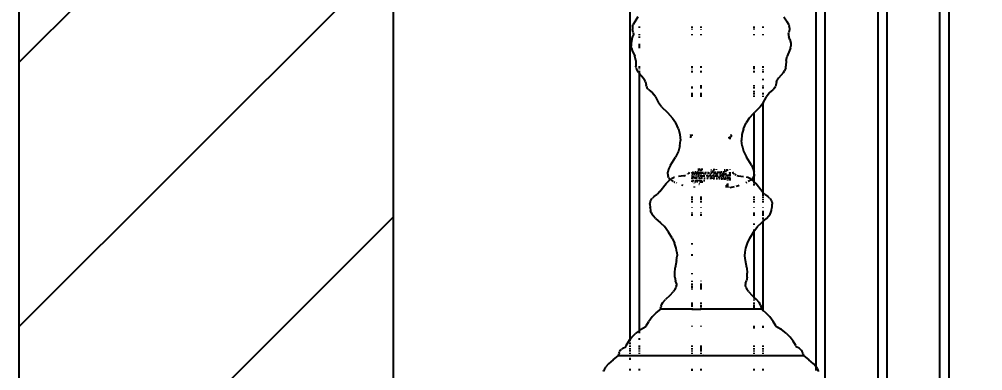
# Model space of a CAD drawing. Header units: inches. Extents: x -52 to 87, y -61 to 47.
# Drawn here: x -2.43 to 10.45, y -39.7 to -34.99 of the extents above; entities that cross this region are included whole.
import ezdxf

# ---------------------------------------------------------------- set-up
doc = ezdxf.new("R2010")
doc.units = ezdxf.units.IN
doc.header["$MEASUREMENT"] = 0
doc.dimstyles.get("Standard").update_dxf_attribs({"dimtxt": 1, "dimasz": 1, "dimexe": 0.18, "dimexo": 0.0625, "dimgap": 0.09, "dimtad": 0, "dimtih": 1, "dimtoh": 1, "dimdec": 1, "dimdsep": 46, "dimlunit": 3, "dimtxsty": 'Standard', "dimblk": 'OBLIQUE', "dimcen": 1, "dimse1": 1, "dimse2": 1, "dimclrd": 1, "dimadec": 0, "dimazin": 0, "dimtfac": 1, "dimtdec": 1, "dimtofl": 0, "dimtmove": 0, "dimatfit": 3, "dimfxl": 1, "dimtolj": 1, "dimtzin": 0, "dimarcsym": 0})

# ---------------------------------------------------------------- blocks, each defined once
blk = doc.blocks.new('_Oblique')
at = {"color": 0, "linetype": 'ByBlock', "lineweight": -2}
blk.add_line((-0.5, -0.5), (0.5, 0.5), dxfattribs=at)
blk = doc.blocks.new('*D6')
at = {"color": 1, "lineweight": -2, "transparency": 16777216}
for p, q in [((2.572, 46.791), (37.238, 46.791)), ((74.572, 46.791), (38.585, 46.791))]:
    blk.add_line(p, q, dxfattribs=at)
at = {"layer": 'Defpoints', "color": 0, "transparency": 16777216}
for p in [(74.572, 46.791), (2.572, -45.468), (74.572, -45.468)]:
    blk.add_point(p, dxfattribs=at)
at = {"color": 1, "lineweight": -2, "transparency": 16777216, "rotation": 180}
blk.add_blockref('_Oblique', (2.572, 46.791), dxfattribs=at)
at = {"color": 1, "lineweight": -2, "transparency": 16777216}
blk.add_blockref('_Oblique', (74.572, 46.791), dxfattribs=at)
at = {"color": 0, "transparency": 16777216, "insert": (37.912, 46.791), "char_height": 1, "attachment_point": 5}
blk.add_mtext("\\A1;6'", dxfattribs=at)

msp = doc.modelspace()

# ---------------------------------------------------------------- hatches: boundary and pattern name
h = msp.add_hatch()
h.set_pattern_fill('ANSI31', color=256, scale=20)
h.set_pattern_definition([(45, (-78.281, -54.853), (-1.767767, 1.767767), [])])
h.paths.add_polyline_path([(2.572, 38.532), (-2.428, 38.532), (-2.428, -45.468), (2.572, -45.468)])
h.paths.add_polyline_path([(74.572, -45.468), (79.572, -45.468), (79.572, 38.532), (74.572, 38.532)])
h.paths.add_polyline_path([(-0.844, -3.796), (0.989, -3.796), (0.989, -2.296), (-0.844, -2.296)], flags=24)
h.paths.add_polyline_path([(76.156, 22.72), (77.989, 22.72), (77.989, 24.22), (76.156, 24.22)], flags=24)

# ---------------------------------------------------------------- linework, layer by layer
for p, q in [((-2.428, -45.468), (-2.428, 38.532)), ((2.572, -45.468), (2.572, 38.532)), ((9.871, -25.912), (9.871, -44.349)), ((9.992, -25.913), (9.992, -44.349)), ((9.044, -26.607), (9.044, -44.349)), ((9.164, -26.571), (9.164, -44.349)), ((8.216, -27.808), (8.216, -39.642)), ((8.337, -27.762), (8.337, -43.973)), ((5.733, -29.733), (5.733, -39.279)), ((5.84, -34.961), (5.797, -35.027)), ((7.79, -34.961), (7.834, -35.027)), ((5.769, -35.091), (5.766, -35.111)), ((5.766, -35.111), (5.767, -35.132)), ((5.776, -35.171), (5.767, -35.132)), ((5.769, -35.091), (5.777, -35.065)), ((5.797, -35.027), (5.777, -35.065)), ((5.854, -35.091), (5.854, -35.111)), ((6.561, -35.091), (6.561, -35.111)), ((6.561, -35.123), (6.561, -35.132)), ((6.681, -35.091), (6.681, -35.111)), ((6.681, -35.128), (6.681, -35.132)), ((7.389, -35.091), (7.389, -35.111)), ((7.389, -35.118), (7.389, -35.132)), ((7.509, -35.091), (7.509, -35.111)), ((7.854, -35.065), (7.834, -35.027)), ((7.854, -35.065), (7.862, -35.091)), ((7.863, -35.132), (7.855, -35.171)), ((7.864, -35.111), (7.862, -35.091)), ((7.864, -35.111), (7.863, -35.132)), ((5.76, -35.266), (5.75, -35.316)), ((5.76, -35.266), (5.773, -35.226)), ((5.773, -35.226), (5.778, -35.209)), ((5.776, -35.171), (5.778, -35.194)), ((5.778, -35.194), (5.778, -35.209)), ((5.854, -35.194), (5.854, -35.209)), ((5.854, -35.226), (5.854, -35.244)), ((6.561, -35.194), (6.561, -35.209)), ((6.681, -35.194), (6.681, -35.209)), ((7.389, -35.194), (7.389, -35.209)), ((7.509, -35.194), (7.509, -35.209)), ((7.852, -35.194), (7.855, -35.171)), ((7.852, -35.194), (7.853, -35.209)), ((7.853, -35.209), (7.857, -35.226)), ((7.87, -35.266), (7.857, -35.226)), ((7.87, -35.266), (7.881, -35.316)), ((5.75, -35.316), (5.749, -35.353)), ((5.753, -35.382), (5.749, -35.353)), ((5.753, -35.382), (5.764, -35.411)), ((5.854, -35.323), (5.854, -35.353)), ((5.854, -35.359), (5.854, -35.382)), ((7.877, -35.382), (7.866, -35.411)), ((7.877, -35.382), (7.882, -35.353)), ((7.881, -35.316), (7.882, -35.353)), ((5.764, -35.411), (5.796, -35.487)), ((5.81, -35.546), (5.796, -35.487)), ((7.82, -35.546), (7.834, -35.487)), ((7.866, -35.411), (7.834, -35.487)), ((5.81, -35.546), (5.813, -35.624)), ((5.816, -35.644), (5.813, -35.624)), ((5.816, -35.644), (5.821, -35.663)), ((5.854, -35.624), (5.854, -35.644)), ((5.854, -35.651), (5.854, -35.663)), ((6.561, -35.624), (6.561, -35.644)), ((6.561, -35.657), (6.561, -35.663)), ((6.681, -35.624), (6.681, -35.644)), ((7.389, -35.624), (7.389, -35.644)), ((7.389, -35.646), (7.389, -35.663)), ((7.509, -35.624), (7.509, -35.644)), ((7.815, -35.644), (7.809, -35.663)), ((7.815, -35.644), (7.817, -35.624)), ((7.82, -35.546), (7.817, -35.624)), ((5.821, -35.663), (5.831, -35.683)), ((5.846, -35.705), (5.831, -35.683)), ((5.846, -35.705), (5.854, -35.714)), ((5.854, -35.683), (5.854, -35.714)), ((5.854, -35.714), (5.912, -35.782)), ((5.854, -35.714), (5.854, -39.162)), ((5.912, -35.782), (5.93, -35.811)), ((6.561, -35.683), (6.561, -35.705)), ((6.681, -35.683), (6.681, -35.705)), ((7.389, -35.683), (7.389, -35.705)), ((7.509, -35.663), (7.509, -35.665)), ((7.509, -35.683), (7.509, -35.705)), ((7.719, -35.782), (7.7, -35.811)), ((7.784, -35.705), (7.719, -35.782)), ((7.784, -35.705), (7.799, -35.683)), ((7.809, -35.663), (7.799, -35.683)), ((5.939, -35.833), (5.93, -35.811)), ((5.939, -35.833), (5.948, -35.877)), ((5.954, -35.896), (5.948, -35.877)), ((5.954, -35.896), (5.959, -35.908)), ((5.959, -35.908), (5.968, -35.92)), ((5.984, -35.937), (5.968, -35.92)), ((6.561, -35.896), (6.561, -35.92)), ((6.681, -35.877), (6.681, -35.92)), ((7.389, -35.877), (7.389, -35.884)), ((7.389, -35.896), (7.389, -35.92)), ((7.509, -35.792), (7.509, -35.811)), ((7.509, -35.877), (7.509, -35.879)), ((7.509, -35.896), (7.509, -35.92)), ((7.662, -35.92), (7.646, -35.937)), ((7.671, -35.908), (7.662, -35.92)), ((7.671, -35.908), (7.677, -35.896)), ((7.682, -35.877), (7.677, -35.896)), ((7.691, -35.833), (7.682, -35.877)), ((7.691, -35.833), (7.7, -35.811)), ((5.984, -35.937), (6.033, -35.978)), ((6.033, -35.978), (6.052, -36)), ((6.073, -36.034), (6.052, -36)), ((6.073, -36.034), (6.115, -36.113)), ((6.561, -35.978), (6.561, -36)), ((6.561, -36.006), (6.561, -36.034)), ((6.681, -35.978), (6.681, -36)), ((6.681, -36.004), (6.681, -36.034)), ((7.389, -35.954), (7.389, -35.971)), ((7.389, -35.978), (7.389, -36)), ((7.389, -36.016), (7.389, -36.034)), ((7.509, -35.978), (7.509, -36)), ((7.509, -36.017), (7.509, -36.034)), ((7.515, -36.113), (7.557, -36.034)), ((7.578, -36), (7.557, -36.034)), ((7.597, -35.978), (7.578, -36)), ((7.597, -35.978), (7.646, -35.937)), ((6.156, -36.165), (6.115, -36.113)), ((6.156, -36.165), (6.233, -36.243)), ((7.474, -36.165), (7.397, -36.243)), ((7.509, -36.12), (7.474, -36.165)), ((7.509, -36.113), (7.509, -36.12)), ((7.515, -36.113), (7.509, -36.12)), ((7.509, -36.12), (7.509, -37.311)), ((6.233, -36.243), (6.303, -36.317)), ((7.327, -36.317), (7.389, -36.251)), ((7.389, -36.251), (7.397, -36.243)), ((7.389, -36.243), (7.389, -36.251)), ((7.389, -36.251), (7.389, -37.032)), ((6.303, -36.317), (6.346, -36.38)), ((6.382, -36.461), (6.346, -36.38)), ((7.248, -36.461), (7.284, -36.38)), ((7.327, -36.317), (7.284, -36.38)), ((6.382, -36.461), (6.4, -36.535)), ((6.4, -36.535), (6.407, -36.617)), ((6.545, -36.547), (6.546, -36.535)), ((6.545, -36.547), (6.546, -36.562)), ((6.546, -36.58), (6.546, -36.562)), ((6.561, -36.535), (6.561, -36.554)), ((7.086, -36.547), (7.085, -36.535)), ((7.086, -36.547), (7.085, -36.562)), ((7.085, -36.572), (7.085, -36.562)), ((7.23, -36.535), (7.224, -36.617)), ((7.248, -36.461), (7.23, -36.535)), ((6.4, -36.69), (6.381, -36.759)), ((6.4, -36.69), (6.407, -36.617)), ((7.057, -36.571), (7.063, -36.571)), ((7.057, -36.578), (7.063, -36.571)), ((7.057, -36.578), (7.057, -36.574)), ((7.057, -36.587), (7.057, -36.578)), ((7.057, -36.587), (7.058, -36.586)), ((7.064, -36.583), (7.062, -36.582)), ((7.063, -36.571), (7.068, -36.571)), ((7.063, -36.583), (7.064, -36.583)), ((7.064, -36.586), (7.066, -36.585)), ((7.066, -36.572), (7.066, -36.585)), ((7.066, -36.572), (7.068, -36.584)), ((7.068, -36.571), (7.068, -36.584)), ((7.068, -36.584), (7.068, -36.59)), ((7.068, -36.595), (7.068, -36.59)), ((7.068, -36.595), (7.068, -36.597)), ((7.231, -36.69), (7.224, -36.617)), ((7.231, -36.69), (7.249, -36.759)), ((6.381, -36.759), (6.341, -36.84)), ((7.249, -36.759), (7.289, -36.84)), ((6.275, -36.948), (6.25, -37.002)), ((6.275, -36.948), (6.341, -36.84)), ((7.355, -36.948), (7.289, -36.84)), ((7.355, -36.948), (7.38, -37.002)), ((6.237, -37.067), (6.24, -37.04)), ((6.237, -37.067), (6.239, -37.086)), ((6.25, -37.002), (6.24, -37.04)), ((6.504, -37.067), (6.507, -37.064)), ((6.519, -37.053), (6.507, -37.064)), ((6.519, -37.053), (6.527, -37.04)), ((6.561, -37.04), (6.563, -37.046)), ((6.562, -37.066), (6.561, -37.067)), ((6.563, -37.046), (6.562, -37.04)), ((6.563, -37.046), (6.562, -37.059)), ((6.563, -37.047), (6.562, -37.059)), ((6.562, -37.059), (6.562, -37.066)), ((6.562, -37.066), (6.562, -37.067)), ((6.563, -37.046), (6.564, -37.046)), ((6.564, -37.046), (6.563, -37.047)), ((6.563, -37.046), (6.563, -37.047)), ((6.564, -37.047), (6.563, -37.047)), ((6.565, -37.04), (6.564, -37.046)), ((6.565, -37.045), (6.564, -37.047)), ((6.564, -37.046), (6.564, -37.047)), ((6.566, -37.048), (6.564, -37.047)), ((6.564, -37.047), (6.565, -37.059)), ((6.565, -37.045), (6.565, -37.04)), ((6.568, -37.045), (6.565, -37.045)), ((6.567, -37.058), (6.565, -37.059)), ((6.565, -37.06), (6.566, -37.061)), ((6.566, -37.061), (6.569, -37.061)), ((6.568, -37.045), (6.572, -37.044)), ((6.572, -37.049), (6.569, -37.048)), ((6.573, -37.057), (6.571, -37.057)), ((6.576, -37.049), (6.572, -37.049)), ((6.577, -37.056), (6.573, -37.057)), ((6.574, -37.062), (6.576, -37.062)), ((6.576, -37.062), (6.581, -37.062)), ((6.581, -37.062), (6.582, -37.062)), ((6.587, -37.05), (6.582, -37.05)), ((6.583, -37.062), (6.582, -37.062)), ((6.589, -37.056), (6.586, -37.056)), ((6.592, -37.05), (6.587, -37.05)), ((6.589, -37.043), (6.588, -37.043)), ((6.594, -37.055), (6.589, -37.056)), ((6.589, -37.063), (6.592, -37.063)), ((6.592, -37.063), (6.6, -37.064)), ((6.6, -37.064), (6.601, -37.064)), ((6.607, -37.051), (6.601, -37.051)), ((6.612, -37.041), (6.604, -37.042)), ((6.612, -37.051), (6.607, -37.051)), ((6.611, -37.055), (6.607, -37.054)), ((6.612, -37.055), (6.611, -37.055)), ((6.611, -37.064), (6.614, -37.065)), ((6.612, -37.051), (6.612, -37.041)), ((6.615, -37.052), (6.612, -37.051)), ((6.612, -37.055), (6.612, -37.051)), ((6.617, -37.054), (6.612, -37.055)), ((6.614, -37.065), (6.626, -37.065)), ((6.616, -37.052), (6.615, -37.052)), ((6.622, -37.041), (6.629, -37.041)), ((6.63, -37.053), (6.626, -37.052)), ((6.626, -37.065), (6.627, -37.065)), ((6.632, -37.065), (6.627, -37.065)), ((6.629, -37.041), (6.635, -37.04)), ((6.633, -37.052), (6.63, -37.053)), ((6.63, -37.053), (6.634, -37.053)), ((6.634, -37.053), (6.633, -37.052)), ((6.637, -37.054), (6.634, -37.053)), ((6.639, -37.04), (6.635, -37.04)), ((6.639, -37.053), (6.637, -37.054)), ((6.639, -37.016), (6.643, -37.016)), ((6.64, -37.053), (6.639, -37.053)), ((6.639, -37.066), (6.642, -37.066)), ((6.642, -37.003), (6.64, -37.003)), ((6.642, -37.053), (6.64, -37.053)), ((6.648, -37.003), (6.642, -37.003)), ((6.644, -37.053), (6.642, -37.053)), ((6.642, -37.066), (6.657, -37.066)), ((6.643, -37.016), (6.649, -37.016)), ((6.646, -37.053), (6.644, -37.053)), ((6.649, -37.002), (6.648, -37.003)), ((6.656, -37.003), (6.648, -37.003)), ((6.649, -37.016), (6.656, -37.016)), ((6.663, -37.003), (6.656, -37.003)), ((6.656, -37.054), (6.656, -37.04)), ((6.661, -37.052), (6.656, -37.054)), ((6.656, -37.053), (6.657, -37.066)), ((6.656, -37.054), (6.657, -37.066)), ((6.657, -37.066), (6.656, -37.054)), ((6.657, -37.066), (6.664, -37.067)), ((6.663, -37.053), (6.661, -37.052)), ((6.669, -37.004), (6.663, -37.003)), ((6.665, -37.052), (6.663, -37.053)), ((6.664, -37.002), (6.667, -37.002)), ((6.666, -37.052), (6.665, -37.052)), ((6.666, -37.017), (6.675, -37.017)), ((6.668, -37.052), (6.666, -37.052)), ((6.669, -37.002), (6.667, -37.002)), ((6.674, -37.052), (6.668, -37.052)), ((6.674, -37.054), (6.668, -37.052)), ((6.673, -37.002), (6.669, -37.002)), ((6.678, -37.051), (6.674, -37.052)), ((6.676, -37.054), (6.674, -37.054)), ((6.675, -37.017), (6.681, -37.017)), ((6.681, -37.002), (6.683, -37.005)), ((6.683, -37.005), (6.681, -37.017)), ((6.681, -37.017), (6.683, -37.017)), ((6.681, -37.017), (6.681, -37.021)), ((6.681, -37.04), (6.681, -37.067)), ((6.681, -37.076), (6.681, -37.088)), ((6.692, -37.005), (6.683, -37.005)), ((6.683, -37.017), (6.69, -37.018)), ((6.692, -37.055), (6.691, -37.055)), ((6.697, -37.005), (6.692, -37.005)), ((6.698, -37.055), (6.692, -37.055)), ((6.7, -37.051), (6.695, -37.051)), ((6.705, -37.005), (6.697, -37.005)), ((6.709, -37.055), (6.698, -37.055)), ((6.702, -37.051), (6.7, -37.051)), ((6.703, -37.051), (6.702, -37.051)), ((6.711, -37.05), (6.703, -37.051)), ((6.71, -37.056), (6.709, -37.055)), ((6.715, -37.05), (6.711, -37.05)), ((6.717, -37.069), (6.725, -37.069)), ((6.731, -37.056), (6.728, -37.056)), ((6.735, -37.056), (6.731, -37.056)), ((6.74, -37.049), (6.732, -37.049)), ((6.735, -37.056), (6.748, -37.057)), ((6.741, -37.05), (6.74, -37.049)), ((6.751, -37.049), (6.741, -37.05)), ((6.757, -37.049), (6.751, -37.049)), ((6.772, -37.057), (6.768, -37.058)), ((6.78, -37.048), (6.771, -37.048)), ((6.783, -37.058), (6.772, -37.057)), ((6.782, -37.048), (6.78, -37.048)), ((6.782, -37.048), (6.797, -37.047)), ((6.787, -37.058), (6.785, -37.058)), ((6.788, -37.058), (6.787, -37.058)), ((6.798, -37.071), (6.811, -37.072)), ((6.815, -37.059), (6.809, -37.059)), ((6.811, -37.072), (6.813, -37.072)), ((6.815, -37.072), (6.813, -37.072)), ((6.815, -37.009), (6.823, -37.009)), ((6.817, -37.022), (6.815, -37.022)), ((6.815, -37.034), (6.822, -37.033)), ((6.821, -37.047), (6.815, -37.047)), ((6.828, -37.059), (6.815, -37.059)), ((6.821, -37.047), (6.823, -37.046)), ((6.822, -37.033), (6.827, -37.034)), ((6.837, -37.046), (6.823, -37.046)), ((6.835, -37.022), (6.842, -37.023)), ((6.844, -37.046), (6.837, -37.046)), ((6.842, -37.023), (6.844, -37.023)), ((6.855, -37.023), (6.844, -37.023)), ((6.856, -37.01), (6.846, -37.01)), ((6.856, -37.06), (6.851, -37.06)), ((6.862, -37.046), (6.853, -37.045)), ((6.858, -37.01), (6.856, -37.01)), ((6.858, -37.06), (6.856, -37.06)), ((6.865, -37.011), (6.858, -37.01)), ((6.87, -37.061), (6.858, -37.06)), ((6.865, -37.045), (6.862, -37.046)), ((6.871, -37.045), (6.865, -37.045)), ((6.871, -37.045), (6.87, -37.042)), ((6.878, -37.067), (6.871, -37.045)), ((6.879, -37.045), (6.871, -37.045)), ((6.886, -37.044), (6.879, -37.045)), ((6.879, -37.072), (6.88, -37.074)), ((6.88, -37.074), (6.884, -37.074)), ((6.88, -37.074), (6.882, -37.082)), ((6.884, -37.074), (6.894, -37.075)), ((6.886, -37.002), (6.886, -37.009)), ((6.895, -37.061), (6.891, -37.061)), ((6.896, -37.075), (6.894, -37.075)), ((6.899, -37.061), (6.895, -37.061)), ((6.896, -37.075), (6.899, -37.075)), ((6.901, -37.044), (6.897, -37.044)), ((6.913, -37.062), (6.899, -37.061)), ((6.899, -37.075), (6.901, -37.074)), ((6.905, -37.044), (6.901, -37.044)), ((6.919, -37.043), (6.905, -37.044)), ((6.927, -37.043), (6.919, -37.043)), ((6.928, -37.043), (6.927, -37.043)), ((6.932, -37.063), (6.929, -37.063)), ((6.938, -37.063), (6.932, -37.063)), ((6.938, -37.043), (6.936, -37.043)), ((6.943, -37.043), (6.938, -37.043)), ((6.954, -37.064), (6.938, -37.063)), ((6.957, -37.042), (6.943, -37.043)), ((6.952, -37.076), (6.958, -37.077)), ((6.957, -37.079), (6.952, -37.076)), ((6.962, -37.042), (6.957, -37.042)), ((6.957, -37.079), (6.962, -37.079)), ((6.958, -37.077), (6.962, -37.079)), ((6.963, -37.042), (6.962, -37.042)), ((6.962, -37.079), (6.967, -37.077)), ((6.967, -37.064), (6.964, -37.064)), ((6.974, -37.064), (6.967, -37.064)), ((6.967, -37.077), (6.968, -37.077)), ((6.968, -37.077), (6.971, -37.079)), ((6.971, -37.079), (6.972, -37.077)), ((6.988, -37.065), (6.974, -37.064)), ((6.99, -37.041), (6.977, -37.041)), ((6.985, -37.078), (6.989, -37.078)), ((6.989, -37.078), (6.99, -37.078)), ((6.99, -37.041), (6.993, -37.041)), ((6.99, -37.078), (6.993, -37.077)), ((6.99, -37.078), (6.994, -37.078)), ((6.998, -37.015), (6.991, -37.015)), ((6.993, -37.028), (6.992, -37.028)), ((6.993, -37.028), (6.998, -37.028)), ((6.994, -37.04), (6.993, -37.041)), ((7.005, -37.066), (6.996, -37.065)), ((7.005, -37.016), (6.998, -37.015)), ((6.998, -37.028), (7, -37.028)), ((7, -37.028), (7.002, -37.027)), ((7.002, -37.027), (7.004, -37.027)), ((7.007, -37.016), (7.005, -37.016)), ((7.016, -37.066), (7.005, -37.066)), ((7.011, -37.029), (7.015, -37.029)), ((7.017, -37.027), (7.019, -37.026)), ((7.024, -37.016), (7.018, -37.016)), ((7.019, -37.026), (7.022, -37.026)), ((7.03, -37.017), (7.024, -37.016)), ((7.027, -37.067), (7.025, -37.067)), ((7.027, -37.002), (7.03, -37.017)), ((7.03, -37.017), (7.031, -37.022)), ((7.033, -37.017), (7.03, -37.017)), ((7.033, -37.017), (7.033, -37.002)), ((7.033, -37.02), (7.033, -37.017)), ((7.042, -37.075), (7.04, -37.075)), ((7.042, -37.075), (7.045, -37.075)), ((7.053, -37.074), (7.056, -37.074)), ((7.056, -37.074), (7.059, -37.074)), ((7.064, -37.07), (7.066, -37.069)), ((7.064, -37.073), (7.065, -37.072)), ((7.065, -37.002), (7.065, -37.005)), ((7.066, -37.069), (7.065, -37.07)), ((7.066, -37.069), (7.065, -37.072)), ((7.065, -37.072), (7.066, -37.084)), ((7.066, -37.04), (7.066, -37.042)), ((7.066, -37.042), (7.066, -37.067)), ((7.067, -37.071), (7.068, -37.071)), ((7.068, -37.002), (7.068, -37.003)), ((7.068, -37.04), (7.068, -37.042)), ((7.068, -37.042), (7.068, -37.044)), ((7.068, -37.053), (7.068, -37.044)), ((7.068, -37.053), (7.068, -37.067)), ((7.068, -37.069), (7.068, -37.071)), ((7.068, -37.084), (7.068, -37.071)), ((7.113, -37.053), (7.105, -37.04)), ((7.125, -37.064), (7.113, -37.053)), ((7.128, -37.067), (7.125, -37.064)), ((7.141, -37.075), (7.135, -37.072)), ((7.154, -37.081), (7.141, -37.075)), ((7.38, -37.002), (7.389, -37.032)), ((7.389, -37.032), (7.388, -37.099)), ((7.389, -37.032), (7.391, -37.04)), ((7.393, -37.067), (7.391, -37.04)), ((7.393, -37.067), (7.392, -37.086)), ((6.134, -37.3), (6.218, -37.191)), ((6.218, -37.191), (6.258, -37.152)), ((6.239, -37.086), (6.242, -37.099)), ((6.248, -37.111), (6.242, -37.099)), ((6.248, -37.111), (6.255, -37.122)), ((6.255, -37.122), (6.266, -37.134)), ((6.258, -37.152), (6.274, -37.14)), ((6.274, -37.14), (6.266, -37.134)), ((6.274, -37.14), (6.276, -37.139)), ((6.283, -37.147), (6.274, -37.14)), ((6.277, -37.138), (6.289, -37.129)), ((6.286, -37.149), (6.285, -37.148)), ((6.286, -37.149), (6.296, -37.154)), ((6.322, -37.112), (6.289, -37.129)), ((6.297, -37.155), (6.312, -37.163)), ((6.319, -37.167), (6.33, -37.172)), ((6.326, -37.111), (6.322, -37.112)), ((6.33, -37.172), (6.332, -37.173)), ((6.35, -37.18), (6.357, -37.183)), ((6.454, -37.088), (6.38, -37.099)), ((6.454, -37.088), (6.476, -37.082)), ((6.561, -37.084), (6.563, -37.094)), ((6.563, -37.097), (6.561, -37.099)), ((6.561, -37.111), (6.562, -37.112)), ((6.563, -37.128), (6.561, -37.129)), ((6.561, -37.152), (6.561, -37.171)), ((6.563, -37.097), (6.562, -37.099)), ((6.562, -37.111), (6.562, -37.112)), ((6.562, -37.12), (6.562, -37.112)), ((6.563, -37.128), (6.562, -37.12)), ((6.562, -37.152), (6.563, -37.159)), ((6.562, -37.17), (6.563, -37.16)), ((6.563, -37.094), (6.563, -37.084)), ((6.563, -37.094), (6.563, -37.097)), ((6.563, -37.128), (6.563, -37.129)), ((6.565, -37.158), (6.563, -37.159)), ((6.566, -37.158), (6.563, -37.159)), ((6.563, -37.159), (6.563, -37.16)), ((6.563, -37.16), (6.565, -37.161)), ((6.565, -37.095), (6.567, -37.095)), ((6.566, -37.097), (6.565, -37.097)), ((6.565, -37.161), (6.568, -37.161)), ((6.567, -37.098), (6.566, -37.097)), ((6.567, -37.095), (6.568, -37.095)), ((6.568, -37.161), (6.574, -37.162)), ((6.573, -37.157), (6.57, -37.157)), ((6.573, -37.099), (6.572, -37.099)), ((6.574, -37.094), (6.573, -37.094)), ((6.575, -37.099), (6.573, -37.099)), ((6.576, -37.157), (6.573, -37.157)), ((6.574, -37.094), (6.578, -37.094)), ((6.575, -37.112), (6.581, -37.112)), ((6.578, -37.094), (6.58, -37.093)), ((6.586, -37.113), (6.581, -37.112)), ((6.589, -37.156), (6.583, -37.156)), ((6.588, -37.113), (6.586, -37.113)), ((6.588, -37.093), (6.589, -37.093)), ((6.588, -37.113), (6.588, -37.111)), ((6.589, -37.093), (6.595, -37.092)), ((6.592, -37.155), (6.589, -37.156)), ((6.59, -37.184), (6.59, -37.189)), ((6.591, -37.113), (6.6, -37.114)), ((6.595, -37.092), (6.597, -37.092)), ((6.6, -37.114), (6.607, -37.114)), ((6.601, -37.164), (6.609, -37.164)), ((6.611, -37.155), (6.603, -37.155)), ((6.607, -37.114), (6.608, -37.114)), ((6.61, -37.114), (6.607, -37.114)), ((6.608, -37.114), (6.61, -37.114)), ((6.609, -37.092), (6.611, -37.091)), ((6.609, -37.164), (6.612, -37.164)), ((6.611, -37.091), (6.612, -37.091)), ((6.612, -37.154), (6.611, -37.155)), ((6.612, -37.091), (6.624, -37.091)), ((6.614, -37.154), (6.612, -37.154)), ((6.613, -37.114), (6.626, -37.115)), ((6.619, -37.152), (6.621, -37.152)), ((6.625, -37.152), (6.621, -37.152)), ((6.623, -37.165), (6.626, -37.165)), ((6.634, -37.116), (6.626, -37.115)), ((6.633, -37.154), (6.626, -37.153)), ((6.626, -37.165), (6.635, -37.166)), ((6.635, -37.153), (6.633, -37.154)), ((6.634, -37.116), (6.636, -37.115)), ((6.635, -37.09), (6.637, -37.09)), ((6.637, -37.154), (6.635, -37.153)), ((6.635, -37.166), (6.639, -37.166)), ((6.637, -37.09), (6.64, -37.09)), ((6.639, -37.153), (6.637, -37.154)), ((6.64, -37.153), (6.639, -37.153)), ((6.639, -37.166), (6.64, -37.166)), ((6.64, -37.09), (6.659, -37.089)), ((6.642, -37.153), (6.64, -37.153)), ((6.656, -37.154), (6.642, -37.153)), ((6.649, -37.116), (6.657, -37.116)), ((6.657, -37.204), (6.653, -37.203)), ((6.657, -37.116), (6.661, -37.117)), ((6.657, -37.152), (6.661, -37.152)), ((6.659, -37.204), (6.657, -37.204)), ((6.661, -37.117), (6.661, -37.111)), ((6.662, -37.129), (6.661, -37.117)), ((6.661, -37.117), (6.664, -37.117)), ((6.663, -37.152), (6.661, -37.152)), ((6.662, -37.189), (6.664, -37.189)), ((6.667, -37.152), (6.663, -37.152)), ((6.664, -37.117), (6.665, -37.117)), ((6.664, -37.189), (6.665, -37.189)), ((6.665, -37.117), (6.668, -37.117)), ((6.667, -37.089), (6.668, -37.089)), ((6.669, -37.152), (6.667, -37.152)), ((6.667, -37.167), (6.669, -37.167)), ((6.668, -37.089), (6.674, -37.089)), ((6.668, -37.129), (6.668, -37.117)), ((6.669, -37.167), (6.671, -37.167)), ((6.681, -37.154), (6.671, -37.154)), ((6.674, -37.089), (6.681, -37.088)), ((6.681, -37.088), (6.681, -37.099)), ((6.681, -37.088), (6.694, -37.088)), ((6.681, -37.111), (6.681, -37.129)), ((6.681, -37.152), (6.681, -37.154)), ((6.681, -37.154), (6.681, -37.181)), ((6.692, -37.155), (6.681, -37.154)), ((6.684, -37.117), (6.692, -37.118)), ((6.688, -37.168), (6.692, -37.168)), ((6.692, -37.118), (6.695, -37.118)), ((6.699, -37.155), (6.692, -37.155)), ((6.692, -37.168), (6.699, -37.169)), ((6.694, -37.088), (6.696, -37.088)), ((6.695, -37.118), (6.695, -37.113)), ((6.695, -37.129), (6.695, -37.118)), ((6.695, -37.118), (6.699, -37.118)), ((6.699, -37.118), (6.7, -37.118)), ((6.701, -37.118), (6.699, -37.118)), ((6.699, -37.169), (6.704, -37.168)), ((6.7, -37.118), (6.701, -37.118)), ((6.703, -37.118), (6.701, -37.118)), ((6.702, -37.088), (6.711, -37.087)), ((6.704, -37.168), (6.706, -37.168)), ((6.711, -37.087), (6.731, -37.087)), ((6.731, -37.156), (6.714, -37.156)), ((6.721, -37.119), (6.731, -37.119)), ((6.731, -37.087), (6.734, -37.087)), ((6.731, -37.119), (6.736, -37.12)), ((6.734, -37.156), (6.731, -37.156)), ((6.736, -37.12), (6.74, -37.119)), ((6.749, -37.086), (6.751, -37.086)), ((6.751, -37.086), (6.77, -37.085)), ((6.761, -37.12), (6.772, -37.121)), ((6.768, -37.098), (6.771, -37.098)), ((6.77, -37.085), (6.779, -37.085)), ((6.772, -37.098), (6.771, -37.098)), ((6.772, -37.121), (6.771, -37.111)), ((6.771, -37.129), (6.772, -37.121)), ((6.78, -37.098), (6.772, -37.098)), ((6.772, -37.121), (6.777, -37.121)), ((6.792, -37.097), (6.78, -37.098)), ((6.79, -37.085), (6.794, -37.085)), ((6.794, -37.085), (6.81, -37.084)), ((6.802, -37.121), (6.815, -37.122)), ((6.809, -37.097), (6.81, -37.097)), ((6.815, -37.084), (6.81, -37.084)), ((6.81, -37.097), (6.812, -37.097)), ((6.812, -37.097), (6.82, -37.097)), ((6.815, -37.122), (6.822, -37.122)), ((6.833, -37.096), (6.82, -37.097)), ((6.834, -37.083), (6.84, -37.083)), ((6.84, -37.083), (6.84, -37.081)), ((6.84, -37.099), (6.84, -37.083)), ((6.845, -37.083), (6.84, -37.083)), ((6.842, -37.129), (6.84, -37.111)), ((6.843, -37.123), (6.842, -37.129)), ((6.843, -37.111), (6.843, -37.123)), ((6.843, -37.123), (6.848, -37.123)), ((6.845, -37.083), (6.844, -37.099)), ((6.845, -37.079), (6.845, -37.083)), ((6.85, -37.083), (6.845, -37.083)), ((6.848, -37.123), (6.855, -37.124)), ((6.849, -37.096), (6.851, -37.096)), ((6.86, -37.083), (6.85, -37.083)), ((6.851, -37.096), (6.854, -37.096)), ((6.854, -37.096), (6.855, -37.096)), ((6.855, -37.096), (6.86, -37.096)), ((6.855, -37.111), (6.855, -37.124)), ((6.855, -37.124), (6.858, -37.123)), ((6.855, -37.124), (6.857, -37.129)), ((6.858, -37.123), (6.863, -37.123)), ((6.874, -37.095), (6.86, -37.096)), ((6.876, -37.082), (6.879, -37.082)), ((6.879, -37.082), (6.882, -37.082)), ((6.882, -37.082), (6.89, -37.081)), ((6.885, -37.092), (6.882, -37.082)), ((6.883, -37.124), (6.887, -37.124)), ((6.889, -37.111), (6.887, -37.111)), ((6.887, -37.124), (6.894, -37.125)), ((6.89, -37.081), (6.9, -37.081)), ((6.896, -37.094), (6.89, -37.094)), ((6.894, -37.125), (6.899, -37.125)), ((6.899, -37.094), (6.896, -37.094)), ((6.913, -37.094), (6.899, -37.094)), ((6.899, -37.125), (6.903, -37.125)), ((6.924, -37.112), (6.907, -37.112)), ((6.92, -37.125), (6.925, -37.126)), ((6.932, -37.113), (6.924, -37.112)), ((6.925, -37.126), (6.932, -37.126)), ((6.936, -37.093), (6.928, -37.093)), ((6.932, -37.08), (6.931, -37.08)), ((6.932, -37.08), (6.937, -37.08)), ((6.932, -37.126), (6.938, -37.126)), ((6.95, -37.092), (6.936, -37.093)), ((6.938, -37.126), (6.94, -37.126)), ((6.959, -37.114), (6.946, -37.113)), ((6.953, -37.079), (6.957, -37.079)), ((6.953, -37.129), (6.956, -37.129)), ((6.955, -37.126), (6.959, -37.127)), ((6.956, -37.129), (6.957, -37.129)), ((6.957, -37.129), (6.963, -37.129)), ((6.966, -37.114), (6.959, -37.114)), ((6.959, -37.127), (6.963, -37.129)), ((6.963, -37.129), (6.966, -37.127)), ((6.963, -37.129), (6.966, -37.129)), ((6.969, -37.092), (6.965, -37.092)), ((6.966, -37.127), (6.974, -37.127)), ((6.969, -37.092), (6.97, -37.092)), ((6.988, -37.091), (6.97, -37.092)), ((6.99, -37.115), (6.979, -37.115)), ((6.981, -37.128), (6.988, -37.128)), ((6.988, -37.128), (6.99, -37.128)), ((6.996, -37.115), (6.99, -37.115)), ((6.99, -37.128), (6.992, -37.128)), ((6.992, -37.128), (6.993, -37.128)), ((6.993, -37.128), (6.996, -37.128)), ((6.998, -37.115), (6.996, -37.115)), ((6.996, -37.128), (7.004, -37.128)), ((7.017, -37.116), (7.007, -37.116)), ((7.019, -37.089), (7.008, -37.09)), ((7.01, -37.127), (7.019, -37.126)), ((7.015, -37.129), (7.017, -37.129)), ((7.022, -37.116), (7.017, -37.116)), ((7.021, -37.129), (7.017, -37.129)), ((7.019, -37.126), (7.02, -37.126)), ((7.02, -37.08), (7.023, -37.08)), ((7.02, -37.126), (7.023, -37.126)), ((7.023, -37.117), (7.022, -37.116)), ((7.023, -37.08), (7.026, -37.08)), ((7.032, -37.088), (7.036, -37.088)), ((7.039, -37.117), (7.033, -37.117)), ((7.033, -37.126), (7.037, -37.125)), ((7.035, -37.08), (7.038, -37.081)), ((7.037, -37.125), (7.038, -37.129)), ((7.037, -37.125), (7.041, -37.125)), ((7.038, -37.081), (7.043, -37.081)), ((7.043, -37.118), (7.039, -37.117)), ((7.041, -37.217), (7.039, -37.195)), ((7.041, -37.125), (7.043, -37.125)), ((7.041, -37.152), (7.041, -37.147)), ((7.041, -37.217), (7.041, -37.194)), ((7.043, -37.081), (7.046, -37.081)), ((7.044, -37.118), (7.043, -37.118)), ((7.052, -37.087), (7.05, -37.087)), ((7.055, -37.119), (7.051, -37.119)), ((7.051, -37.124), (7.053, -37.124)), ((7.056, -37.087), (7.052, -37.087)), ((7.053, -37.081), (7.054, -37.082)), ((7.053, -37.124), (7.056, -37.124)), ((7.054, -37.082), (7.057, -37.082)), ((7.057, -37.119), (7.055, -37.119)), ((7.058, -37.124), (7.056, -37.124)), ((7.057, -37.082), (7.06, -37.082)), ((7.063, -37.086), (7.06, -37.086)), ((7.065, -37.12), (7.062, -37.12)), ((7.062, -37.123), (7.064, -37.123)), ((7.065, -37.086), (7.063, -37.086)), ((7.064, -37.083), (7.065, -37.083)), ((7.066, -37.084), (7.064, -37.083)), ((7.064, -37.123), (7.066, -37.122)), ((7.065, -37.083), (7.066, -37.084)), ((7.066, -37.12), (7.065, -37.12)), ((7.066, -37.117), (7.068, -37.111)), ((7.066, -37.12), (7.066, -37.117)), ((7.068, -37.122), (7.066, -37.12)), ((7.066, -37.129), (7.066, -37.122)), ((7.067, -37.085), (7.068, -37.084)), ((7.068, -37.084), (7.068, -37.088)), ((7.068, -37.093), (7.068, -37.088)), ((7.068, -37.097), (7.068, -37.093)), ((7.068, -37.097), (7.068, -37.099)), ((7.068, -37.111), (7.068, -37.122)), ((7.068, -37.121), (7.068, -37.129)), ((7.068, -37.122), (7.068, -37.129)), ((7.068, -37.134), (7.068, -37.136)), ((7.068, -37.136), (7.068, -37.152)), ((7.162, -37.084), (7.178, -37.088)), ((7.178, -37.088), (7.252, -37.099)), ((7.282, -37.18), (7.294, -37.175)), ((7.31, -37.112), (7.292, -37.107)), ((7.343, -37.129), (7.31, -37.112)), ((7.332, -37.155), (7.312, -37.166)), ((7.339, -37.152), (7.334, -37.154)), ((7.357, -37.139), (7.343, -37.129)), ((7.35, -37.145), (7.357, -37.139)), ((7.357, -37.139), (7.364, -37.134)), ((7.375, -37.152), (7.357, -37.139)), ((7.375, -37.122), (7.364, -37.134)), ((7.383, -37.111), (7.375, -37.122)), ((7.389, -37.166), (7.375, -37.152)), ((7.383, -37.111), (7.388, -37.099)), ((7.392, -37.086), (7.388, -37.099)), ((7.388, -37.099), (7.389, -37.166)), ((7.414, -37.191), (7.389, -37.166)), ((7.389, -37.166), (7.389, -37.185)), ((7.389, -37.191), (7.389, -37.219)), ((7.498, -37.3), (7.414, -37.191)), ((6.058, -37.365), (6.1, -37.333)), ((6.134, -37.3), (6.1, -37.333)), ((6.422, -37.209), (6.44, -37.216)), ((6.59, -37.234), (6.59, -37.245)), ((7.019, -37.216), (7.017, -37.216)), ((7.017, -37.216), (7.02, -37.216)), ((7.02, -37.216), (7.019, -37.216)), ((7.02, -37.212), (7.02, -37.216)), ((7.028, -37.217), (7.02, -37.216)), ((7.02, -37.216), (7.02, -37.245)), ((7.041, -37.217), (7.039, -37.218)), ((7.047, -37.218), (7.041, -37.217)), ((7.041, -37.245), (7.041, -37.217)), ((7.068, -37.245), (7.068, -37.237)), ((7.073, -37.245), (7.131, -37.231)), ((7.151, -37.226), (7.184, -37.218)), ((7.184, -37.218), (7.192, -37.215)), ((7.509, -37.311), (7.498, -37.3)), ((7.509, -37.313), (7.509, -37.311)), ((7.509, -37.313), (7.509, -37.334)), ((7.532, -37.333), (7.509, -37.313)), ((7.532, -37.333), (7.574, -37.365)), ((5.999, -37.469), (6.001, -37.445)), ((6.005, -37.43), (6.001, -37.445)), ((6.005, -37.43), (6.011, -37.417)), ((6.019, -37.403), (6.011, -37.417)), ((6.019, -37.403), (6.034, -37.386)), ((6.058, -37.365), (6.034, -37.386)), ((6.561, -37.365), (6.561, -37.386)), ((6.561, -37.395), (6.561, -37.417)), ((6.561, -37.43), (6.561, -37.445)), ((6.681, -37.365), (6.681, -37.386)), ((6.681, -37.391), (6.681, -37.417)), ((6.681, -37.43), (6.681, -37.445)), ((7.389, -37.365), (7.389, -37.386)), ((7.389, -37.4), (7.389, -37.417)), ((7.389, -37.43), (7.389, -37.445)), ((7.509, -37.337), (7.509, -37.359)), ((7.509, -37.365), (7.509, -37.386)), ((7.509, -37.401), (7.509, -37.417)), ((7.509, -37.43), (7.509, -37.445)), ((7.598, -37.386), (7.574, -37.365)), ((7.598, -37.386), (7.613, -37.403)), ((7.621, -37.417), (7.613, -37.403)), ((7.621, -37.417), (7.627, -37.43)), ((7.631, -37.445), (7.627, -37.43)), ((7.631, -37.445), (7.633, -37.469)), ((5.999, -37.469), (6.001, -37.511)), ((6.002, -37.518), (6.001, -37.511)), ((6.002, -37.518), (6.008, -37.555)), ((6.016, -37.581), (6.008, -37.555)), ((6.016, -37.581), (6.026, -37.601)), ((6.561, -37.511), (6.561, -37.518)), ((6.561, -37.581), (6.561, -37.591)), ((6.681, -37.511), (6.681, -37.518)), ((6.681, -37.581), (6.681, -37.587)), ((7.389, -37.511), (7.389, -37.518)), ((7.389, -37.581), (7.389, -37.598)), ((7.509, -37.511), (7.509, -37.518)), ((7.509, -37.558), (7.509, -37.598)), ((7.606, -37.601), (7.616, -37.581)), ((7.616, -37.581), (7.624, -37.555)), ((7.624, -37.555), (7.63, -37.518)), ((7.63, -37.518), (7.631, -37.511)), ((7.631, -37.511), (7.633, -37.469)), ((6.043, -37.625), (6.026, -37.601)), ((6.076, -37.659), (6.043, -37.625)), ((6.076, -37.659), (6.143, -37.716)), ((6.143, -37.716), (6.193, -37.768)), ((6.561, -37.601), (6.561, -37.625)), ((6.681, -37.601), (6.681, -37.625)), ((7.389, -37.601), (7.389, -37.625)), ((7.439, -37.768), (7.489, -37.716)), ((7.489, -37.716), (7.509, -37.699)), ((7.509, -37.601), (7.509, -37.625)), ((7.509, -37.648), (7.509, -37.654)), ((7.509, -37.659), (7.509, -37.672)), ((7.509, -37.699), (7.556, -37.659)), ((7.509, -37.694), (7.509, -37.699)), ((7.509, -37.699), (7.509, -38.888)), ((7.556, -37.659), (7.589, -37.625)), ((7.589, -37.625), (7.606, -37.601)), ((6.248, -37.841), (6.193, -37.768)), ((6.296, -37.921), (6.248, -37.841)), ((7.336, -37.921), (7.384, -37.841)), ((7.384, -37.841), (7.389, -37.835)), ((7.389, -37.728), (7.389, -37.747)), ((7.389, -37.835), (7.439, -37.768)), ((7.389, -37.771), (7.389, -37.773)), ((7.389, -37.809), (7.389, -37.835)), ((7.389, -37.835), (7.389, -38.711)), ((6.296, -37.921), (6.328, -37.991)), ((7.304, -37.991), (7.336, -37.921)), ((6.35, -38.057), (6.328, -37.991)), ((6.361, -38.111), (6.35, -38.057)), ((6.561, -37.991), (6.561, -38.01)), ((7.271, -38.111), (7.282, -38.057)), ((7.282, -38.057), (7.304, -37.991)), ((6.356, -38.224), (6.339, -38.322)), ((6.356, -38.224), (6.363, -38.16)), ((6.361, -38.111), (6.363, -38.16)), ((6.561, -38.139), (6.561, -38.16)), ((7.269, -38.16), (7.271, -38.111)), ((7.276, -38.224), (7.269, -38.16)), ((7.293, -38.322), (7.276, -38.224)), ((6.332, -38.391), (6.339, -38.322)), ((7.293, -38.322), (7.3, -38.391)), ((6.334, -38.446), (6.332, -38.391)), ((6.334, -38.446), (6.342, -38.492)), ((6.353, -38.529), (6.342, -38.492)), ((6.561, -38.391), (6.561, -38.405)), ((6.561, -38.492), (6.561, -38.507)), ((6.681, -38.492), (6.681, -38.5)), ((7.279, -38.529), (7.29, -38.492)), ((7.298, -38.446), (7.29, -38.492)), ((7.298, -38.446), (7.3, -38.391)), ((6.336, -38.608), (6.314, -38.639)), ((6.336, -38.608), (6.347, -38.587)), ((6.352, -38.572), (6.347, -38.587)), ((6.352, -38.572), (6.355, -38.557)), ((6.353, -38.529), (6.355, -38.543)), ((6.355, -38.543), (6.355, -38.557)), ((6.561, -38.529), (6.561, -38.557)), ((6.561, -38.564), (6.561, -38.587)), ((6.561, -38.595), (6.561, -38.608)), ((6.681, -38.529), (6.681, -38.557)), ((6.681, -38.561), (6.681, -38.587)), ((6.681, -38.592), (6.681, -38.608)), ((7.279, -38.529), (7.277, -38.543)), ((7.277, -38.557), (7.277, -38.543)), ((7.28, -38.572), (7.277, -38.557)), ((7.285, -38.587), (7.28, -38.572)), ((7.285, -38.587), (7.296, -38.608)), ((7.318, -38.639), (7.296, -38.608)), ((6.174, -38.785), (6.209, -38.744)), ((6.266, -38.689), (6.209, -38.744)), ((6.266, -38.689), (6.314, -38.639)), ((7.318, -38.639), (7.366, -38.689)), ((7.389, -38.711), (7.366, -38.689)), ((7.389, -38.711), (7.389, -38.716)), ((7.423, -38.744), (7.389, -38.711)), ((7.389, -38.726), (7.389, -38.73)), ((7.389, -38.744), (7.389, -38.759)), ((7.458, -38.785), (7.423, -38.744)), ((6.082, -38.921), (6.144, -38.871)), ((6.143, -38.859), (6.145, -38.844)), ((6.143, -38.859), (6.144, -38.871)), ((6.561, -38.871), (6.144, -38.871)), ((6.15, -38.827), (6.145, -38.844)), ((6.15, -38.827), (6.159, -38.808)), ((6.159, -38.808), (6.174, -38.785)), ((6.561, -38.785), (6.561, -38.844)), ((6.561, -38.858), (6.561, -38.871)), ((6.561, -38.871), (6.681, -38.871)), ((6.681, -38.785), (6.681, -38.808)), ((6.681, -38.819), (6.681, -38.844)), ((6.681, -38.852), (6.681, -38.871)), ((7.389, -38.871), (6.681, -38.871)), ((7.389, -38.785), (7.389, -38.808)), ((7.389, -38.816), (7.389, -38.844)), ((7.389, -38.847), (7.389, -38.871)), ((7.389, -38.871), (7.389, -38.881)), ((7.489, -38.871), (7.389, -38.871)), ((7.473, -38.808), (7.458, -38.785)), ((7.482, -38.827), (7.473, -38.808)), ((7.482, -38.827), (7.487, -38.844)), ((7.489, -38.859), (7.487, -38.844)), ((7.489, -38.859), (7.489, -38.871)), ((7.489, -38.871), (7.509, -38.888)), ((6.028, -38.976), (5.984, -39.037)), ((6.028, -38.976), (6.082, -38.921)), ((7.509, -38.888), (7.509, -38.899)), ((7.509, -38.888), (7.549, -38.921)), ((7.602, -38.976), (7.549, -38.921)), ((7.646, -39.037), (7.602, -38.976)), ((5.874, -39.147), (5.946, -39.106)), ((5.95, -39.098), (5.946, -39.106)), ((5.95, -39.098), (5.984, -39.037)), ((6.561, -39.098), (6.561, -39.106)), ((6.681, -39.098), (6.681, -39.106)), ((7.389, -39.098), (7.389, -39.134)), ((7.509, -39.098), (7.509, -39.123)), ((7.68, -39.098), (7.646, -39.037)), ((7.68, -39.098), (7.684, -39.106)), ((7.752, -39.147), (7.684, -39.106)), ((7.758, -39.147), (7.684, -39.106)), ((5.733, -39.279), (5.759, -39.246)), ((5.759, -39.246), (5.811, -39.194)), ((5.854, -39.162), (5.811, -39.194)), ((5.874, -39.147), (5.854, -39.162)), ((5.854, -39.162), (5.854, -39.181)), ((5.854, -39.185), (5.854, -39.194)), ((5.854, -39.26), (5.854, -39.285)), ((7.821, -39.194), (7.758, -39.147)), ((7.821, -39.194), (7.873, -39.246)), ((7.916, -39.302), (7.873, -39.246)), ((5.638, -39.395), (5.618, -39.411)), ((5.638, -39.395), (5.676, -39.375)), ((5.676, -39.375), (5.683, -39.36)), ((5.683, -39.36), (5.716, -39.302)), ((5.716, -39.302), (5.733, -39.279)), ((5.733, -39.279), (5.733, -39.302)), ((5.733, -39.32), (5.733, -39.341)), ((5.733, -39.36), (5.733, -39.378)), ((5.733, -39.395), (5.733, -39.411)), ((5.854, -39.36), (5.854, -39.375)), ((5.854, -39.384), (5.854, -39.412)), ((6.561, -39.36), (6.561, -39.375)), ((6.561, -39.395), (6.561, -39.411)), ((6.681, -39.36), (6.681, -39.375)), ((6.681, -39.376), (6.681, -39.411)), ((7.389, -39.36), (7.389, -39.375)), ((7.389, -39.395), (7.389, -39.411)), ((7.509, -39.36), (7.509, -39.375)), ((7.509, -39.395), (7.509, -39.411)), ((7.949, -39.36), (7.916, -39.302)), ((7.949, -39.36), (7.956, -39.375)), ((7.992, -39.395), (7.956, -39.375)), ((8.012, -39.411), (7.992, -39.395)), ((5.507, -39.552), (5.58, -39.495)), ((5.58, -39.49), (5.582, -39.473)), ((5.58, -39.495), (5.58, -39.49)), ((5.58, -39.495), (5.733, -39.495)), ((5.587, -39.456), (5.582, -39.473)), ((5.587, -39.456), (5.594, -39.441)), ((5.604, -39.426), (5.594, -39.441)), ((5.604, -39.426), (5.618, -39.411)), ((5.733, -39.422), (5.733, -39.441)), ((5.733, -39.456), (5.733, -39.473)), ((5.733, -39.49), (5.733, -39.495)), ((5.733, -39.495), (5.854, -39.495)), ((5.733, -39.523), (5.733, -39.553)), ((5.854, -39.424), (5.854, -39.441)), ((5.854, -39.456), (5.854, -39.473)), ((5.854, -39.49), (5.854, -39.495)), ((5.854, -39.495), (6.561, -39.495)), ((6.561, -39.426), (6.561, -39.441)), ((6.561, -39.456), (6.561, -39.473)), ((6.561, -39.49), (6.561, -39.495)), ((6.561, -39.495), (6.681, -39.495)), ((6.681, -39.416), (6.681, -39.441)), ((6.681, -39.456), (6.681, -39.473)), ((6.681, -39.49), (6.681, -39.495)), ((6.681, -39.495), (6.816, -39.495)), ((6.717, -39.49), (6.816, -39.495)), ((6.816, -39.495), (7.389, -39.495)), ((7.389, -39.426), (7.389, -39.441)), ((7.389, -39.456), (7.389, -39.473)), ((7.389, -39.49), (7.389, -39.495)), ((7.389, -39.495), (7.509, -39.495)), ((7.509, -39.426), (7.509, -39.441)), ((7.509, -39.456), (7.509, -39.473)), ((7.509, -39.49), (7.509, -39.495)), ((7.509, -39.495), (8.05, -39.495)), ((8.026, -39.426), (8.012, -39.411)), ((8.036, -39.441), (8.026, -39.426)), ((8.043, -39.456), (8.036, -39.441)), ((8.048, -39.473), (8.043, -39.456)), ((8.048, -39.473), (8.05, -39.49)), ((8.05, -39.49), (8.05, -39.495)), ((8.05, -39.495), (8.124, -39.552)), ((5.393, -39.671), (5.41, -39.646)), ((5.446, -39.606), (5.41, -39.646)), ((5.507, -39.552), (5.446, -39.606)), ((8.184, -39.606), (8.124, -39.552)), ((8.216, -39.642), (8.184, -39.606)), ((8.216, -39.642), (8.216, -39.696)), ((8.22, -39.646), (8.216, -39.642)), ((8.237, -39.671), (8.22, -39.646)), ((5.381, -39.705), (5.383, -39.696)), ((5.386, -39.686), (5.383, -39.696)), ((5.393, -39.671), (5.386, -39.686)), ((5.733, -39.671), (5.733, -39.696)), ((5.854, -39.671), (5.854, -39.696)), ((6.561, -39.671), (6.561, -39.697)), ((6.681, -39.671), (6.681, -39.696)), ((7.389, -39.671), (7.389, -39.696)), ((7.509, -39.671), (7.509, -39.696)), ((8.237, -39.671), (8.244, -39.686)), ((8.248, -39.696), (8.244, -39.686)), ((8.248, -39.696), (8.249, -39.705))]:
    msp.add_line(p, q)

# ---------------------------------------------------------------- dimensions: what is measured, and where the dimension line sits
dim = msp.add_linear_dim(base=(74.572, 46.791), p1=(2.572, -45.468), p2=(74.572, -45.468), dimstyle='Standard')
dim.commit()
dim.dimension.update_dxf_attribs({"geometry": '*D6', "text_midpoint": (37.912, 46.791), "dimtype": 160})

doc.saveas('drawing.dxf')
